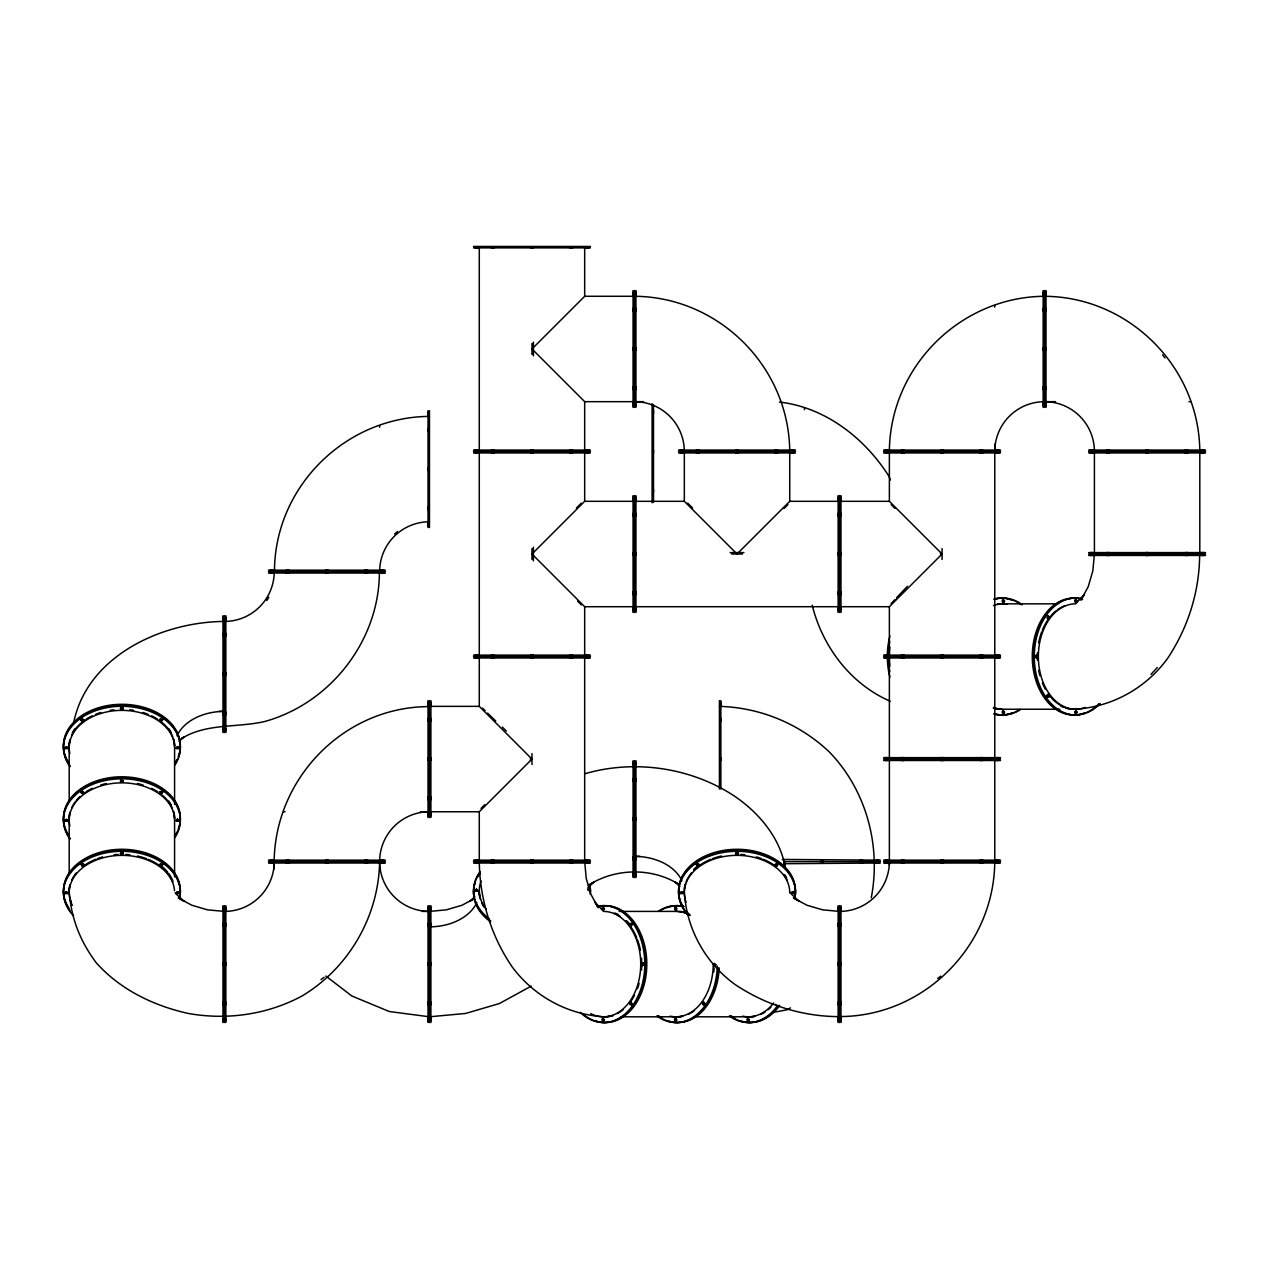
<?xml version="1.0" encoding="UTF-8"?>
<svg xmlns="http://www.w3.org/2000/svg" width="1269" height="1269" viewBox="0 0 1269 1269"><rect width="100%" height="100%" fill="white"/><g stroke="black" fill="none" stroke-linecap="round" stroke-linejoin="round"><path stroke-width="1.5" d="M602.965 909.746L602.965 907.272M603.473 907.272L603.473 909.746M602.965 1020.926L602.965 1018.468M603.473 1018.468L603.473 1020.926M631.391 1004.112L630.836 1003.065M675.457 909.746L675.457 907.272M675.965 907.272L675.965 909.746M675.457 1020.926L675.457 1018.468M675.965 1018.468L675.965 1020.926M704.247 1003.605C702.994 1000.94 703.423 1005.524 704.739 1003.779L703.518 1004.794L704.739 1003.779M714.844 963.758L715.129 964.614M747.949 1020.926L747.949 1018.468M748.456 1018.468L748.456 1020.926M871.28 897.77C881.241 845.677 866.346 790.143 829.196 751.835C799.391 723.711 760.385 707.547 719.428 706.357M1003.129 602.172L1003.129 599.714M1003.636 599.714L1003.636 602.172M1003.129 713.368C1003.827 709.038 1003.351 715.129 1003.129 710.894M1003.636 713.368L1003.636 710.894M1075.62 602.172L1075.62 599.714M1076.128 599.714L1076.128 602.172M1076.064 712.496L1075.493 711.449M1094.243 555.901L1092.831 570.907L1088.231 586.643L1080.902 600.158L1084.424 594.241L1076.096 603.283M1199.633 555.917C1199.173 592.671 1187.736 628.298 1167.321 658.785C1145.59 688.48 1111.438 707.261 1074.621 709.244A52.695 37.261 -90 0 1 1048.257 693.81M274.485 569.702C275.547 485.964 345.914 416.978 429.461 416.391M274.247 868.853C271.106 782.672 340.901 707.61 427.542 706.611M379.383 573.525C378.654 641.495 329.972 703.549 264.587 721.538C237.224 727.867 206.371 723.076 181.641 738.51M420.372 811.763L427.637 811.763A49.824 49.824 0 0 0 379.637 861.588C378.717 916.234 348.896 967.882 302.022 996.006C267.204 1014.661 227.04 1020.371 188.24 1013.439C153.454 1005.746 120.063 989.534 96.111 962.632C80.106 941.011 71.223 918.661 69.192 891.615A52.695 37.261 0 0 1 69.843 885.778M889.363 451.494C889.966 366.995 960.078 296.883 1044.593 296.28C1129.093 296.883 1199.205 366.995 1199.808 451.494M994.769 861.588C994.166 945.119 925.196 1015.501 841.458 1016.548M65.591 747.631C67.812 746.632 65.655 749.63 66.305 747.631M73.428 723.869C86.371 656.343 161.337 621.842 224.407 621.429A49.824 49.824 0 0 0 274.199 573.461M65.591 820.123C67.923 819.346 65.591 821.995 66.305 820.123M121.205 853.434L122.395 852.958L123.315 853.815L122.601 854.687L120.476 853.815L122.601 852.435L123.315 853.815M696.998 862.301L696.332 862.555M630.043 923.784L631.01 926.164L632.232 924.435L630.043 923.784L631.534 923.42M631.01 926.164L630.55 923.784M630.503 926.164L631.74 924.435L631.026 923.42M1046.846 696.221L1048.591 694.476L1049.035 696.855L1047.559 697.22C1048.194 696.602 1047.671 693.842 1047.559 697.22M1047.353 696.221L1047.115 694.841M1048.591 694.476L1049.035 696.855M631.026 1004.794L631.756 1003.605L630.503 1002.05L630.043 1004.429L632.232 1003.779L630.503 1002.05M714.336 963.758L715.018 964.726M1048.067 615.846L1047.607 618.241L1049.304 617.591L1047.559 615.846L1047.115 618.241L1048.591 618.606M1048.083 618.606L1048.813 617.051L1047.972 616.718L1048.083 617.844L1048.543 616.226L1047.559 615.846M891.124 603.536L894.899 599.65M159.831 720.094L160.195 719.126L162.575 719.571L160.83 721.315C157.721 719.126 162.733 722.235 161.813 719.586C160.1 718.317 160.005 722.235 162.21 720.538L162.575 719.571M159.831 720.602L160.195 719.126M159.831 792.586L160.195 791.618L162.575 792.062L160.83 793.807C157.642 791.84 163.082 794.584 161.702 791.967C159.957 791.031 160.195 794.727 162.21 793.046L162.575 792.062M159.831 793.093L160.195 791.618M159.831 865.077L160.195 864.11L162.575 864.554L160.83 866.299C157.721 864.126 162.733 867.235 161.813 864.57C160.1 863.301 160.005 867.219 162.21 865.537L162.575 864.554M159.831 865.585L160.195 864.11M774.962 865.077L776.707 863.856L777.342 866.045L774.962 865.077L775.962 865.791L777.707 864.554M774.962 865.585L775.327 864.11M601.95 908.509L602.458 907.272L604.472 908.509L603.965 909.746L602.458 909.746L602.458 908.509M601.95 1019.705L602.458 1018.468L604.472 1019.705L603.965 1020.926L602.458 1020.926L602.458 1019.705M674.458 908.509L674.949 907.272L676.964 908.509L676.472 909.746L674.949 909.746L674.949 908.509M674.458 1019.705L674.949 1018.468L676.964 1019.705L676.472 1020.926L674.949 1020.926L674.949 1019.705M746.949 1019.705L747.457 1018.468L749.456 1019.705L748.964 1020.926L747.457 1020.926L747.457 1019.705M1002.113 600.951L1002.621 599.714L1004.636 600.951L1004.128 602.172L1002.621 602.172L1002.621 600.951M1002.113 712.131L1002.621 710.894L1004.636 712.131L1004.128 713.368L1002.621 713.368L1002.621 712.131M1074.621 600.951L1075.113 599.714L1077.127 600.951L1076.62 602.172L1075.113 602.172L1075.113 600.951M1074.621 712.131L1076.62 710.894L1076.62 713.368L1075.113 713.368L1075.62 710.894M1076.128 713.368C1077.143 709.133 1074.462 714.225 1077.127 712.131M122.585 708.689C119.207 708.959 124.679 709.006 121.396 707.959M122.601 782.196C121.998 778.785 120.444 783.719 123.315 780.816L121.174 779.943L120.476 781.323L122.601 782.196L123.315 780.816M122.585 853.688C119.603 852.974 123.299 855.623 122.601 852.435M631.01 1002.05C628.789 1005.794 633.152 1002.367 629.789 1003.049M702.28 1003.049L703.502 1002.05L703.042 1004.429L702.788 1003.049M1045.053 615.846L1044.831 616.861M120.476 708.324L122.601 707.452L123.315 708.324L122.601 709.688L120.476 708.324L121.174 709.688M120.476 708.816L121.174 707.452M122.601 709.688L123.315 708.324M120.476 781.323L121.174 779.943M120.476 853.815L121.174 852.435M123.315 853.307L122.601 854.687M735.608 853.307L736.306 852.435L738.447 853.307L737.733 854.687L735.608 853.307L736.306 854.687M735.608 853.815L736.306 852.435M737.733 854.687L738.447 853.307M1045.053 616.607L1044.815 617.416M1033.791 657.961L1032.918 655.835L1033.537 657.152M1036.821 655.121C1034.663 659.452 1038.248 653.884 1035.441 657.247L1037.677 657.247L1036.821 655.121L1035.441 655.835M1151.015 674.378L1157.328 667.51M584.676 247.867L584.676 296.28L531.981 348.975L584.676 401.67L584.676 450.067M576.38 508.076L581.345 503.111M633.072 501.318L584.676 501.318L531.981 554.014L584.676 606.709L584.676 655.121M481.078 808.416L484.806 804.705M479.285 860.16L479.285 811.763L531.981 759.068L479.285 706.357L430.889 706.357M838.127 501.318L789.73 501.318L737.019 554.014L684.324 501.318L635.928 501.318M784.194 508.377L787.922 504.65M907.462 586.294L896.437 597.858M889.379 655.121L889.379 606.709L942.074 554.014L889.379 501.318L889.379 452.922M179.024 741.572L184.195 736.813L181.229 738.574M474.844 896.66L469.689 901.418L472.639 899.658M587.817 887.745L594.273 881.796L588.356 885.334C615.084 867.964 651.949 867.361 678.963 884.414M698.077 866.299C699.98 864.094 695.507 864.237 697.902 865.315C695.793 864.712 699.838 866.14 698.077 866.299L696.332 864.554L698.727 864.11L699.092 865.585M641.4 963.393L643.653 963.393L642.78 965.535L641.4 964.821L642.78 962.679M642.273 965.535L643.653 964.821M1032.918 655.835L1033.791 655.121M1036.313 657.961L1037.677 657.247M713.892 963.393L714.764 965.535L715.637 964.821M714.764 965.535L716.144 964.821M321.025 979.636L324.055 977.304M937.68 978.478L940.71 976.147M82.215 716.842L81.2 717.556L82.215 716.351M81.2 719.571L82.215 718.857L83.96 720.094L81.581 721.046L81.2 719.571L81.581 721.046M81.2 720.078L82.771 719.349L83.088 720.189L81.962 720.078L83.595 719.618L83.96 720.602M81.581 720.538L83.96 720.094M82.215 788.842L81.2 790.048L82.215 789.35M81.2 792.062L82.215 791.348L83.96 792.586L82.945 793.807L81.2 792.062L81.581 793.537M81.2 792.57C85.689 792.348 79.741 793.173 83.595 792.126L83.96 793.093M81.581 793.046L83.96 792.586M81.2 862.048L82.215 861.334M81.2 862.555L82.215 861.841M81.2 864.554L83.595 864.11L82.945 866.299L81.2 864.554L82.929 864.379L82.771 865.315L81.962 864.57L83.595 864.11M81.581 866.045C85.404 864.221 79.55 865.823 83.96 865.585M696.332 862.048L697.347 861.334M698.727 864.11L696.332 864.554M531.267 986.092L499.351 1003.557L465.644 1013.439L431.365 1016.628M790.46 1007.872L787.192 1009.775L772.218 1012.567M472.227 899.721L462.09 905.225L446.355 909.841L431.333 911.237M66.305 746.632L65.068 748.631L67.527 748.631L67.527 747.124L65.068 747.631M65.068 748.139L67.527 748.139M177.486 746.632L176.248 748.631L178.723 748.631L177.486 746.632L178.723 747.631M176.248 747.631C180.468 746.315 175.598 749.265 177.486 747.124M176.248 748.139L178.723 748.139M66.305 819.124L65.068 821.138L67.527 821.138L67.527 819.615L65.068 820.123M65.068 820.631L67.527 820.631M177.486 819.124L176.248 821.138L178.723 821.138L177.486 819.124L176.248 820.123M176.248 820.631L178.723 820.631M66.305 891.615L65.068 893.63L67.527 893.63L66.305 891.615L67.527 892.615M65.068 892.615C69.303 891.361 64.449 894.233 66.305 892.123M65.068 893.122L67.527 893.122M177.486 891.615L176.248 893.63L178.723 893.63L177.486 891.615L178.723 892.615M176.248 892.615C180.468 891.346 175.677 894.248 177.486 892.123M176.248 893.122L178.723 893.122M476.383 889.093L475.161 891.108L477.62 891.108L476.383 889.093L477.62 890.108M475.161 890.108C478.825 890.108 474.828 891.472 476.383 889.601M475.161 890.6L477.62 890.6M681.437 891.615L680.2 893.63L682.659 893.63L682.659 892.123L680.2 892.615M680.2 893.122L682.659 893.122M792.617 891.615L791.38 893.63L793.855 893.63L792.617 891.615L791.38 892.615M791.38 893.122L793.855 893.122M585.215 773.63C634.563 759.417 690.162 767.38 733.339 795.377C758.529 812.033 780.832 838.27 785.495 868.868M792.443 892.139C791.967 894.518 793.395 891.06 793.855 892.615M160.195 719.618L162.575 720.078M160.195 792.126L162.575 792.57M160.195 864.617L162.575 865.061M775.327 864.617L777.707 865.061M177.486 819.615C176.328 821.868 178.691 818.791 178.723 820.123M681.437 892.123C680.073 894.185 682.817 891.457 682.659 892.615M473.543 246.456L590.418 246.456M473.543 247.867L590.418 247.867M633.072 292.14L633.072 294.614M635.928 292.14L635.928 294.614M1043.166 292.14L1043.166 294.614M1046.005 292.14L1046.005 294.614M584.676 296.28L633.072 296.28M633.072 308.288L633.072 311.032M635.928 308.288L635.928 311.032M1043.166 308.288L1043.166 311.032M1046.005 308.288L1046.005 311.032M633.072 347.547L633.072 350.403M635.928 347.547L635.928 350.403M1043.166 347.547L1043.166 350.403M1046.005 347.547L1046.005 350.403M633.072 386.902L633.072 389.662M635.928 386.902L635.928 389.662M1043.166 386.902L1043.166 389.662M1046.005 386.902L1046.005 389.662M584.676 401.67L633.072 401.67M643.589 401.67L634.5 401.67A49.824 49.824 0 0 1 684.324 451.494M994.753 444.229L994.753 451.494A49.824 49.824 0 0 1 1044.593 401.67L1055.491 401.67M1188.974 401.67L1190.512 401.67M633.072 403.336L633.072 405.794M635.928 403.336L635.928 405.794M1043.166 403.336L1043.166 405.794M1046.005 403.336L1046.005 405.794M653.503 410.807L653.503 413.567M428.034 412.251L428.034 414.725M428.034 428.399L428.034 431.143M473.543 450.067L590.418 450.067M653.503 450.067L653.503 452.922M678.582 450.067L795.473 450.067M883.621 450.067L1000.511 450.067M1088.659 450.067L1205.55 450.067M473.543 451.494L590.418 451.494M678.582 451.494L795.473 451.494M883.621 451.494L1000.511 451.494M1088.659 451.494L1205.55 451.494M473.543 452.922L590.418 452.922M678.582 452.922L795.473 452.922M883.621 452.922L1000.511 452.922M1088.659 452.922L1205.55 452.922M428.034 467.658L428.034 470.513M653.503 489.437L653.503 492.182M633.072 497.194L633.072 499.653M635.928 497.194L635.928 499.653M838.127 497.194L838.127 499.653M840.966 497.194L840.966 499.653M840.966 501.318L889.379 501.318M428.034 507.029L428.034 509.773M633.072 513.326L633.072 516.086M635.928 513.326L635.928 516.086M838.127 513.326L838.127 516.086M840.966 513.326L840.966 516.086M428.034 523.447L428.034 525.905M633.072 552.586L633.072 555.441M635.928 552.586L635.928 555.441M730.151 552.586L743.904 552.586M838.127 552.586L838.127 555.441M840.966 552.586L840.966 555.441M1088.659 552.586L1205.55 552.586M731.578 554.014L742.476 554.014M1088.659 554.014L1205.55 554.014M1088.659 555.441L1205.55 555.441M268.489 570.178L385.379 570.178M268.489 571.605L385.379 571.605M268.489 573.033L385.379 573.033M633.072 591.957L633.072 594.701M635.928 591.957L635.928 594.701M838.127 591.957L838.127 594.701M840.966 591.957L840.966 594.701M1003.129 603.838L1057.949 603.838M584.676 606.709L633.072 606.709M635.928 606.709L838.127 606.709M840.966 606.709L889.379 606.709M633.072 608.374L633.072 610.849M635.928 608.374L635.928 610.849M838.127 608.374L838.127 610.849M840.966 608.374L840.966 610.849M222.995 617.305L222.995 619.764M225.834 617.305L225.834 619.764M222.995 633.437L222.995 636.197M225.834 633.437L225.834 636.197M473.543 655.121L590.418 655.121M883.621 655.121L1000.511 655.121M1036.313 655.121L1037.677 655.835M473.543 656.533L590.418 656.533M883.621 656.533L1000.511 656.533M1032.918 657.247L1033.426 655.835M1035.441 657.247L1036.821 657.961M473.543 657.961L590.418 657.961M883.621 657.961L1000.511 657.961M222.995 672.713L222.995 675.552M225.834 672.713L225.834 675.552M1048.765 695.491C1048.495 698.236 1046.909 694.032 1049.304 695.475M1044.831 696.221L1045.053 697.22M428.034 702.233L428.034 704.707M430.889 702.233L430.889 704.707M720.855 702.233L720.855 704.707M121.174 707.959L123.315 708.816M121.174 709.197L122.601 709.197M1059.901 709.244L1003.129 709.244A52.695 37.261 -90 0 1 993.484 707.436M218.966 711.386L224.407 711.386A49.824 35.231 0 0 0 177.025 735.75M222.995 712.068L222.995 714.812M225.834 712.068L225.834 714.812M428.034 718.381L428.034 721.125M430.889 718.381L430.889 721.125M720.855 718.381L720.855 721.125M222.995 728.485L222.995 730.96M225.834 728.485L225.834 730.96M428.034 757.641L428.034 760.48M430.889 757.641L430.889 760.48M720.855 757.641L720.855 760.48M883.621 757.641L1000.511 757.641M883.621 759.068L1000.511 759.068M883.621 760.48L1000.511 760.48M633.072 762.288L633.072 764.763M635.928 762.288L635.928 764.763M633.072 778.436L633.072 781.181M635.928 778.436L635.928 781.181M121.174 780.451L123.315 781.323M120.476 780.816L122.601 781.688M428.034 796.995L428.034 799.756M430.889 796.995L430.889 799.756M283.526 811.763L285.065 811.763M430.889 811.763L479.285 811.763M428.034 813.429L428.034 815.888M430.889 813.429L430.889 815.888M633.072 817.696L633.072 820.535M635.928 817.696L635.928 820.535M121.174 852.942L122.601 852.942M736.306 852.942L738.447 853.815M736.306 854.18L737.733 854.18M639.957 856.385L634.5 856.385A49.824 35.231 0 0 1 681.897 880.734M633.072 857.051L633.072 859.811M635.928 857.051L635.928 859.811M782.275 859.446L784.02 860.16M268.489 860.16L385.379 860.16M473.543 860.16L590.418 860.16M880.4 860.16L783.655 859.446M883.621 860.16L1000.511 860.16M268.489 861.588L385.379 861.588M473.543 861.588L590.418 861.588M784.083 861.588L880.4 861.588M883.621 861.588L1000.511 861.588M268.489 863.015L385.379 863.015M473.543 863.015L590.418 863.015M880.4 863.015L783.655 863.713L784.02 863.015M883.621 863.015L1000.511 863.015M633.072 873.484L633.072 875.943M635.928 873.484L635.928 875.943M222.995 907.272L222.995 909.746M225.834 907.272L225.834 909.746M428.034 907.272L428.034 909.746M430.889 907.272L430.889 909.746M838.127 907.272L838.127 909.746M840.966 907.272L840.966 909.746M422.18 911.412L427.637 911.412M619.193 911.412L675.965 911.412A52.695 37.261 -90 0 1 690.225 915.425M222.995 923.42L222.995 926.164M225.834 923.42L225.834 926.164M428.034 923.42L428.034 926.164M430.889 923.42L430.889 926.164M838.127 923.42L838.127 926.164M840.966 923.42L840.966 926.164M631.708 924.435C631.375 927.195 629.947 922.896 632.232 924.435M633.913 924.102L634.754 924.435L634.04 923.42M630.328 925.149C630.709 922.484 632.025 926.671 629.789 925.164A52.695 37.261 -90 0 0 625.839 920.929M222.995 962.679L222.995 965.535M225.834 962.679L225.834 965.535M428.034 962.679L428.034 965.535M430.889 962.679L430.889 965.535M838.127 962.679L838.127 965.535M840.966 962.679L840.966 965.535M642.273 962.679L643.653 963.393M641.4 964.821L642.78 965.535M713.892 964.821L715.272 965.535M222.995 1002.05L222.995 1004.794M225.834 1002.05L225.834 1004.794M428.034 1002.05L428.034 1004.794M430.889 1002.05L430.889 1004.794M838.127 1002.05L838.127 1004.794M840.966 1002.05L840.966 1004.794M630.043 1004.429L631.534 1004.794M775.549 1004.429L776.009 1004.794M621.144 1016.802L675.965 1016.802M693.635 1016.802L748.456 1016.802M222.995 1018.468L222.995 1020.926M225.834 1018.468L225.834 1020.926M428.034 1018.468L428.034 1020.926M430.889 1018.468L430.889 1020.926M838.127 1018.468L838.127 1020.926M840.966 1018.468L840.966 1020.926M837.667 911.237L822.661 909.841L806.925 905.225L793.395 897.897L799.327 901.418L790.286 893.09M837.651 1016.628C800.898 1016.183 765.27 1004.747 734.783 984.316C705.072 962.6 686.307 928.432 684.324 891.615A52.695 37.261 0 0 1 685.482 883.859M634.5 296.28C719 296.883 789.112 366.995 789.73 451.494M779.483 402.067C825.294 407.286 864.855 438.154 889.03 476.414L890.505 479.968M427.542 1016.548L389.282 1011.52L351.846 996.006L325.832 976.035M698.077 865.791L696.713 866.045M776.691 864.379C773.852 864.744 778.325 866.172 776.707 863.856M482.474 708.118L485.107 710.64M702.994 1002.05L704.469 1002.415M702.55 1004.429L704.025 1004.794M587.579 889.093L588.816 890.6M587.579 889.601L588.816 890.108M66.305 747.124L67.527 747.631M66.305 819.615L67.527 820.123M487.582 713.13L495.735 721.014M775.835 865.68C778.785 865.855 774.613 863.666 775.962 866.299M890.267 701.249C850.531 684.054 822.486 646.635 812.192 605.186M679.169 884.445L674.727 881.796L679.898 886.555M161.575 788.842L162.575 790.048L161.575 789.35M161.575 861.334L162.575 862.048M161.575 861.841L162.575 862.555M175.154 893.09L184.195 901.418L178.263 897.897L191.778 905.225L207.529 909.841L224.407 911.412A49.824 49.824 0 0 0 274.247 861.588M891.171 504.65L894.899 508.377M687.671 503.111L692.636 508.076M577.617 601.189L581.345 604.916M502.365 727.105L506.347 731.087M602.997 910.841L594.669 901.815L598.191 907.732L590.862 894.217L586.246 878.481L584.676 861.588M120.476 853.307L121.174 854.687M1162.642 354.892L1164.958 357.921M633.532 923.42L634.246 924.435M1075.113 712.131L1075.62 713.368M81.2 717.048L81.581 718.032M479.285 861.588C479.745 898.96 490.865 935.348 511.772 966.344C533.488 996.054 567.655 1014.835 604.472 1016.802A52.695 37.261 -90 0 0 612.229 1015.644M1203.932 450.067L1201.473 450.067M1203.932 452.922L1201.473 452.922M1203.932 552.586L1201.473 552.586M1203.932 555.441L1201.473 555.441M1199.808 452.922L1199.808 552.586M1187.8 450.067L1185.04 450.067M1187.8 452.922L1185.04 452.922M1187.8 552.586L1185.04 552.586M1187.8 555.441L1185.04 555.441M1148.524 450.067L1145.685 450.067M1148.524 452.922L1145.685 452.922M1148.524 552.586L1145.685 552.586M1148.524 555.441L1145.685 555.441M1109.169 450.067L1106.425 450.067M1109.169 452.922L1106.425 452.922M1109.169 552.586L1106.425 552.586M1109.169 555.441L1106.425 555.441M1094.417 452.922L1094.417 552.586M1092.752 450.067L1090.277 450.067M1092.752 452.922L1090.277 452.922M1092.752 552.586L1090.277 552.586M1092.752 555.441L1090.277 555.441M1046.005 290.538L1046.005 407.412M1044.593 290.538L1044.593 407.412M1043.166 290.538L1043.166 407.412M1037.185 655.835L1037.185 657.247M1035.948 655.835L1035.948 657.247M998.893 450.067L996.419 450.067M998.893 452.922L996.435 452.922M998.893 655.121L996.435 655.121M998.893 657.961L996.435 657.961M998.893 757.641L996.435 757.641M998.893 760.48L996.435 760.48M998.893 860.16L996.435 860.16M998.893 863.015L996.435 863.015M994.753 305.559L994.753 307.098M994.769 452.922L994.769 655.121M994.769 657.961L994.769 757.641M994.769 760.48L994.769 860.16M982.745 450.067L980.001 450.067M982.761 452.922L980.001 452.922M982.761 655.121L980.001 655.121M982.761 657.961L980.001 657.961M982.761 757.641L980.001 757.641M982.761 760.48L980.001 760.48M982.761 860.16L980.001 860.16M982.761 863.015L980.001 863.015M943.486 450.067L940.646 450.067M943.501 452.922L940.646 452.922M943.501 655.121L940.646 655.121M943.501 657.961L940.646 657.961M943.501 757.641L940.646 757.641M943.501 760.48L940.646 760.48M943.501 860.16L940.646 860.16M943.501 863.015L940.646 863.015M942.074 548.557L942.074 559.47M940.646 552.586L940.646 555.441M904.131 450.067L901.371 450.067M904.131 452.922L901.387 452.922M904.131 655.121L901.387 655.121M904.131 657.961L901.387 657.961M904.131 757.641L901.387 757.641M904.131 760.48L901.387 760.48M904.131 860.16L901.387 860.16M904.131 863.015L901.387 863.015M889.379 657.961L889.379 757.641M889.379 760.48L889.379 860.16M889.379 865.22L889.379 861.588A49.824 49.824 0 0 1 841.395 911.38M887.697 450.067L885.239 450.067M887.713 452.922L885.239 452.922M887.713 655.121L885.239 655.121M887.713 657.961L885.239 657.961M887.713 757.641L885.239 757.641M887.713 760.48L885.239 760.48M887.713 860.16L885.239 860.16M887.713 863.015L885.239 863.015M878.782 860.16L876.324 860.16M878.782 863.015L876.324 863.015M862.65 860.16L859.89 860.16M862.65 863.015L859.89 863.015M840.966 495.576L840.966 612.467M840.966 905.669L840.966 1022.544M839.555 495.576L839.555 612.467M839.555 905.669L839.555 1022.544M838.127 495.576L838.127 612.467M838.127 905.669L838.127 1022.544M823.375 860.16L820.535 860.16M823.375 863.015L820.535 863.015M804.435 408.079L804.435 409.633M793.855 450.067L791.38 450.067M793.855 452.922L791.38 452.922M789.73 452.922L789.73 501.318M777.707 450.067L774.962 450.067M777.707 452.922L774.962 452.922M738.447 450.067L735.608 450.067M738.447 452.922L735.608 452.922M720.855 700.615L720.855 789.048M719.428 700.615L719.428 789.048M714.399 963.393L714.399 964.821M699.092 450.067L696.332 450.067M699.092 452.922L696.332 452.922M684.324 452.922L684.324 501.318M682.659 450.067L680.2 450.067M682.659 452.922L680.2 452.922M653.503 404.605L653.503 502.397M652.092 403.685L652.092 502.762M643.145 963.393L643.145 964.821M641.908 963.393L641.908 964.821M635.928 290.538L635.928 407.412M635.928 495.576L635.928 612.467M635.928 760.67L635.928 877.561M634.5 290.538L634.5 407.412M634.5 495.576L634.5 612.467M634.5 760.67L634.5 877.561M633.072 290.538L633.072 407.412M633.072 495.576L633.072 612.467M633.072 760.67L633.072 877.561M588.816 247.867L586.341 247.867M588.816 450.067L586.341 450.067M588.816 452.922L586.341 452.922M588.816 655.121L586.341 655.121M588.816 657.961L586.341 657.961M588.816 860.16L586.341 860.16M588.816 863.015L586.341 863.015M584.676 452.922L584.676 501.318M584.676 657.961L584.676 860.16M572.668 247.867L569.924 247.867M572.668 450.067L569.924 450.067M572.668 452.922L569.924 452.922M572.668 655.121L569.924 655.121M572.668 657.961L569.924 657.961M572.668 860.16L569.924 860.16M572.668 863.015L569.924 863.015M533.408 247.867L530.553 247.867M533.408 342.091L533.408 355.859M533.408 450.067L530.553 450.067M533.408 452.922L530.553 452.922M533.408 547.145L533.408 560.898M533.408 655.121L530.553 655.121M533.408 657.961L530.553 657.961M533.408 860.16L530.553 860.16M533.408 863.015L530.553 863.015M531.981 343.518L531.981 354.432M531.981 548.557L531.981 559.47M531.981 753.612L531.981 764.509M530.553 757.641L530.553 760.48M494.038 247.867L491.293 247.867M494.038 450.067L491.293 450.067M494.038 452.922L491.293 452.922M494.038 655.121L491.293 655.121M494.038 657.961L491.293 657.961M494.038 860.16L491.293 860.16M494.038 863.015L491.293 863.015M479.285 247.867L479.285 450.067M479.285 452.922L479.285 655.121M479.285 657.961L479.285 706.357M477.62 247.867L475.161 247.867M477.62 450.067L475.161 450.067M477.62 452.922L475.161 452.922M477.62 655.121L475.161 655.121M477.62 657.961L475.161 657.961M477.62 860.16L475.161 860.16M477.62 863.015L475.161 863.015M430.889 700.615L430.889 817.506M430.889 905.669L430.889 1022.544M429.461 410.648L429.461 527.523M429.461 700.615L429.461 817.506M429.461 905.669L429.461 1022.544M428.034 410.648L428.034 527.523M428.034 700.615L428.034 817.506M428.034 905.669L428.034 1022.544M383.761 570.178L381.303 570.178M383.761 573.033L381.303 573.033M383.761 860.16L381.303 860.16M383.761 863.015L381.303 863.015M379.637 425.67L379.637 427.209M367.629 570.178L364.869 570.178M367.629 573.033L364.869 573.033M367.629 860.16L364.869 860.16M367.629 863.015L364.869 863.015M328.354 570.178L325.514 570.178M328.354 573.033L325.514 573.033M328.354 860.16L325.514 860.16M328.354 863.015L325.514 863.015M288.999 570.178L286.255 570.178M288.999 573.033L286.255 573.033M288.999 860.16L286.255 860.16M288.999 863.015L286.255 863.015M272.581 570.178L270.107 570.178M272.581 573.033L270.107 573.033M272.581 860.16L270.107 860.16M272.581 863.015L270.107 863.015M225.834 615.687L225.834 732.578M225.834 905.669L225.834 1022.544M224.407 615.687L224.407 732.578M224.407 905.669L224.407 1022.544M222.995 615.687L222.995 732.578M222.995 905.669L222.995 1022.544M174.583 804.403L174.583 747.631A52.695 37.261 0 0 0 117.747 710.481A52.695 37.261 0 0 0 69.843 753.469M174.583 876.895L174.583 820.123A52.695 37.261 0 0 0 117.747 782.973A52.695 37.261 0 0 0 69.843 825.96M69.192 747.631L69.192 800.485M69.192 820.123L69.192 872.993M427.605 911.38A49.824 49.824 0 0 1 379.637 861.588M394.58 534.043A51.268 51.268 0 0 1 397.498 531.537M379.669 569.765A49.824 49.824 0 0 1 429.461 521.781M69.192 819.124A52.695 37.261 0 0 1 69.843 813.286M71.635 807.925A52.695 37.261 0 0 1 75.157 801.897M76.251 800.485A52.695 37.261 0 0 1 80.09 796.44M86.038 791.808A52.695 37.261 0 0 1 92.225 788.319M100.806 784.972A52.695 37.261 0 0 1 106.374 783.512M137.417 783.512A52.695 37.261 0 0 1 142.969 784.972M151.566 788.319A52.695 37.261 0 0 1 157.753 791.808M162.258 795.155A52.695 37.261 0 0 1 167.524 800.485M168.634 801.897A52.695 37.261 0 0 1 172.156 807.925M173.441 811.367A52.695 37.261 0 0 1 174.583 819.124M70.065 838.206A58.437 41.322 0 0 1 120.618 777.802A58.437 41.322 0 0 1 174.852 836.588M68.938 908.081A58.437 41.322 0 0 1 111.735 849.913A58.437 41.322 0 0 1 180.119 894.201M70.065 910.698A58.437 41.322 0 0 1 110.482 851.087A58.437 41.322 0 0 1 180.119 895.2M69.192 890.6A52.695 37.261 0 0 1 69.843 884.779M162.258 866.648A52.695 37.261 0 0 1 167.524 871.977M168.634 873.389A52.695 37.261 0 0 1 172.79 880.956M70.985 901.26A52.695 37.261 0 0 1 69.843 897.453M71.635 880.416A52.695 37.261 0 0 1 76.251 872.977M84.626 865.268A52.695 37.261 0 0 1 95.54 859.335M97.253 858.669A52.695 37.261 0 0 1 102.646 856.924M114.036 854.767A52.695 37.261 0 0 1 117.969 854.449M125.821 854.449A52.695 37.261 0 0 1 129.755 854.767M137.417 856.004A52.695 37.261 0 0 1 146.522 858.669M148.235 859.335A52.695 37.261 0 0 1 159.148 865.268M162.258 867.647A52.695 37.261 0 0 1 172.79 881.971M70.065 839.221A58.437 41.322 0 0 1 120.618 778.817A58.437 41.322 0 0 1 174.852 837.603M73.602 915.885A58.437 41.322 0 0 1 108.357 852.419A58.437 41.322 0 0 1 179.833 898.008M72.365 905.352A52.695 37.261 0 0 1 111.402 856.099A52.695 37.261 0 0 1 174.519 890.679M268.806 597.239A51.268 51.268 0 0 1 266.776 600.475M69.192 746.632A52.695 37.261 0 0 1 69.843 740.795M71.635 735.433A52.695 37.261 0 0 1 75.157 729.405M76.251 727.994A52.695 37.261 0 0 1 83.056 721.442M86.038 719.317A52.695 37.261 0 0 1 92.225 715.827M95.54 714.352A52.695 37.261 0 0 1 100.806 712.48M110.149 710.291A52.695 37.261 0 0 1 114.036 709.783M129.755 709.783A52.695 37.261 0 0 1 133.626 710.291M142.969 712.48A52.695 37.261 0 0 1 148.235 714.352M151.566 715.827A52.695 37.261 0 0 1 157.753 719.317M159.148 720.269A52.695 37.261 0 0 1 167.524 727.994M168.634 729.405A52.695 37.261 0 0 1 172.79 736.988M173.441 738.859A52.695 37.261 0 0 1 174.583 746.632M177.628 759.036A58.437 41.322 0 0 1 174.852 764.097M70.065 765.715A58.437 41.322 0 0 1 115.527 705.548A58.437 41.322 0 0 1 178.342 757.323M68.938 763.097A58.437 41.322 0 0 1 116.796 704.454A58.437 41.322 0 0 1 178.342 756.308M176.819 759.75A58.437 41.322 0 0 1 174.852 763.097M69.192 745.617A52.695 37.261 0 0 1 69.843 739.779M72.365 732.879A52.695 37.261 0 0 1 75.157 728.406M168.634 728.406A52.695 37.261 0 0 1 171.41 732.879M173.932 739.779A52.695 37.261 0 0 1 174.583 745.617M68.938 835.589A58.437 41.322 0 0 1 116.796 776.945A58.437 41.322 0 0 1 178.342 828.8M176.819 832.242A58.437 41.322 0 0 1 174.852 835.589M69.192 818.108A52.695 37.261 0 0 1 69.843 812.271M168.634 800.898A52.695 37.261 0 0 1 171.41 805.371M173.932 812.271A52.695 37.261 0 0 1 174.583 818.108M70.065 766.73A58.437 41.322 0 0 1 120.618 706.31A58.437 41.322 0 0 1 174.852 765.112M889.712 671.666A58.437 41.322 -90 0 1 888.3 656.533M888.316 654.645A58.437 41.322 -90 0 1 889.712 641.416M889.934 677.123A58.437 41.322 -90 0 1 887.317 658.437M887.317 654.645A58.437 41.322 -90 0 1 889.934 635.959M1011.805 712.988A58.437 41.322 -90 0 1 993.928 714.098M993.928 598.984A58.437 41.322 -90 0 1 1011.805 600.094M994.928 598.984A58.437 41.322 -90 0 1 1021.212 604.71M1019.594 709.498A58.437 41.322 -90 0 1 1014.534 712.29M1012.821 712.988A58.437 41.322 -90 0 1 994.928 714.098M1001.114 709.244A52.695 37.261 -90 0 1 993.357 708.086M997.228 604.123A52.695 37.261 -90 0 1 1001.114 603.838M1002.113 709.244A52.695 37.261 -90 0 1 994.357 708.086M998.227 604.123A52.695 37.261 -90 0 1 1002.113 603.838M889.855 666.066A58.437 41.322 -90 0 1 889.315 656.533M889.331 654.645A58.437 41.322 -90 0 1 889.855 647.016M993.484 605.646A52.695 37.261 -90 0 1 1007.015 604.123M1084.297 712.988A58.437 41.322 -90 0 1 1032.284 657.802A58.437 41.322 -90 0 1 1082.568 599.491M1099.144 703.565A58.437 41.322 -90 0 1 1087.025 712.29M1085.312 712.988A58.437 41.322 -90 0 1 1033.331 659.087A58.437 41.322 -90 0 1 1081.807 598.984M1073.606 709.244A52.695 37.261 -90 0 1 1065.849 708.086M1063.961 707.436A52.695 37.261 -90 0 1 1060.868 706.056M1045.482 689.4A52.695 37.261 -90 0 1 1042.341 682.896M1039.93 675.79A52.695 37.261 -90 0 1 1038.613 670.175M1037.455 660.467A52.695 37.261 -90 0 1 1037.455 652.615M1038.613 642.907A52.695 37.261 -90 0 1 1041.675 631.899M1042.341 630.185A52.695 37.261 -90 0 1 1055.982 610.897M1057.394 609.802A52.695 37.261 -90 0 1 1064.977 605.646M994.166 599.491A58.437 41.322 -90 0 1 1022.211 604.71M1020.593 709.498A58.437 41.322 -90 0 1 994.166 713.59M1100.16 703.565A58.437 41.322 -90 0 1 1035.599 671.142A58.437 41.322 -90 0 1 1081.014 598.603M1085.265 707.436A52.695 37.261 -90 0 1 1038.676 663.417A52.695 37.261 -90 0 1 1075.62 603.838M1044.593 401.67A49.824 49.824 0 0 1 1094.417 451.494M476.843 902.497A49.824 35.231 0 0 1 431.301 926.814M484.219 907.367A52.695 37.261 0 0 1 481.712 902.814M480.443 899.372A52.695 37.261 0 0 1 479.285 891.615M490.659 920.834A58.437 41.322 0 0 1 480.142 872.517M589.926 886.222A58.437 41.322 0 0 1 590.418 891.615M490.659 921.833A58.437 41.322 0 0 1 474.923 883.668M477.985 876.8A58.437 41.322 0 0 1 480.142 873.532M589.926 887.221A58.437 41.322 0 0 1 590.418 892.615M479.571 896.517A52.695 37.261 0 0 1 479.285 892.615M770.822 1007.285A52.695 37.261 -90 0 1 768.094 1009.743M765.223 1011.869A52.695 37.261 -90 0 1 760.654 1014.375M755.293 1016.152A52.695 37.261 -90 0 1 749.456 1016.802M778.69 1005.429A58.437 41.322 -90 0 1 730.373 1015.946M779.689 1005.429A58.437 41.322 -90 0 1 741.508 1021.164M734.656 1018.103A58.437 41.322 -90 0 1 731.372 1015.946M754.357 1016.517A52.695 37.261 -90 0 1 750.471 1016.802M773.646 1002.954A52.695 37.261 -90 0 1 742.619 1016.152M667.288 907.652A58.437 41.322 -90 0 1 683.372 906.161M719.206 967.914A58.437 41.322 -90 0 1 669.017 1021.164M662.164 1018.103A58.437 41.322 -90 0 1 658.881 1015.946M718.206 967.914A58.437 41.322 -90 0 1 657.881 1015.946M659.499 911.142A58.437 41.322 -90 0 1 684.15 906.558M679.914 911.475A52.695 37.261 -90 0 1 685.736 912.57M681.865 1016.517A52.695 37.261 -90 0 1 677.979 1016.802M676.964 911.412A52.695 37.261 -90 0 1 689.702 914.584M714.13 968.025A52.695 37.261 -90 0 1 713.812 971.959M694.191 1010.838A52.695 37.261 -90 0 1 688.163 1014.375M682.801 1016.152A52.695 37.261 -90 0 1 676.964 1016.802M777.675 1005.429A58.437 41.322 -90 0 1 729.358 1015.946M713.226 964.107A52.695 37.261 -90 0 1 670.127 1016.152M615.132 913.204A52.695 37.261 -90 0 1 618.225 914.584M626.854 920.929A52.695 37.261 -90 0 1 630.661 925.26M613.244 1015.644A52.695 37.261 -90 0 1 605.487 1016.802M600.094 906.161A58.437 41.322 -90 0 1 646.714 967.93A58.437 41.322 -90 0 1 594.78 1020.562M599.079 906.161A58.437 41.322 -90 0 1 645.001 975.512A58.437 41.322 -90 0 1 583.819 1014.724M614.117 913.204A52.695 37.261 -90 0 1 620.224 916.345M630.82 926.846A52.695 37.261 -90 0 1 636.752 937.759M637.419 939.472A52.695 37.261 -90 0 1 640.464 950.465M641.511 958.206A52.695 37.261 -90 0 1 641.717 962.156M641.717 966.058A52.695 37.261 -90 0 1 641.511 970.008M639.164 983.348A52.695 37.261 -90 0 1 637.419 988.741M634.452 995.388A52.695 37.261 -90 0 1 630.82 1001.368M623.111 1009.743A52.695 37.261 -90 0 1 617.21 1013.63M717.271 966.01A58.437 41.322 -90 0 1 656.866 1015.946M658.484 911.142A58.437 41.322 -90 0 1 683.15 906.558M598.08 906.161A58.437 41.322 -90 0 1 643.669 977.638A58.437 41.322 -90 0 1 580.203 1012.408M603.473 911.412A52.695 37.261 -90 0 1 640.163 973.26A52.695 37.261 -90 0 1 590.735 1013.63M589.926 885.207A58.437 41.322 0 0 1 590.196 894.201M489.152 918.724A58.437 41.322 0 0 1 480.142 871.517M486.344 909.239A52.695 37.261 0 0 1 481.078 880.956M686.117 881.971A52.695 37.261 0 0 1 691.383 872.977M693.857 870.248A52.695 37.261 0 0 1 698.188 866.426M699.758 865.268A52.695 37.261 0 0 1 710.672 859.335M712.385 858.669A52.695 37.261 0 0 1 721.506 856.004M740.953 854.449A52.695 37.261 0 0 1 744.887 854.767M756.276 856.924A52.695 37.261 0 0 1 761.654 858.669M763.367 859.335A52.695 37.261 0 0 1 774.28 865.268M783.766 874.404A52.695 37.261 0 0 1 787.288 880.416M685.197 910.698A58.437 41.322 0 0 1 726.867 850.912A58.437 41.322 0 0 1 794.965 897.009M688.734 914.886A58.437 41.322 0 0 1 686.418 912.268M688.734 915.885A58.437 41.322 0 0 1 723.489 852.419A58.437 41.322 0 0 1 794.965 898.008M686.117 902.259A52.695 37.261 0 0 1 730.151 855.671A52.695 37.261 0 0 1 789.73 892.615M680.581 901.307A58.437 41.322 0 0 1 734.481 849.326A58.437 41.322 0 0 1 794.584 897.786M688.734 913.87A58.437 41.322 0 0 1 686.418 911.269M683.039 906.415A58.437 41.322 0 0 1 681.279 903.02M684.403 888.665A52.695 37.261 0 0 1 684.974 884.779M693.857 869.233A52.695 37.261 0 0 1 698.188 865.426M784.781 874.849A52.695 37.261 0 0 1 786.542 877.862M641.797 963.917L642.526 964.726L641.844 963.758M642.288 963.917C642.812 966.534 643.859 962.156 642.288 963.917M702.772 1003.24C703.28 1005.841 704.374 1001.463 702.772 1003.24M1036.329 656.359C1036.773 658.944 1038.026 654.63 1036.329 656.359M121.205 780.689L122.601 780.816L121.205 780.689M736.337 853.18L737.733 853.307L736.337 853.18M736.337 853.688L737.717 853.942L736.417 853.561M160.592 720.078L161.813 720.078L160.703 720.189M160.592 865.077L161.813 865.077L160.703 865.172M160.703 792.475L161.813 792.586L160.703 792.475M784.702 865.22L784.702 861.588A49.824 35.231 -90 0 1 784.591 865.299"/></g></svg>
